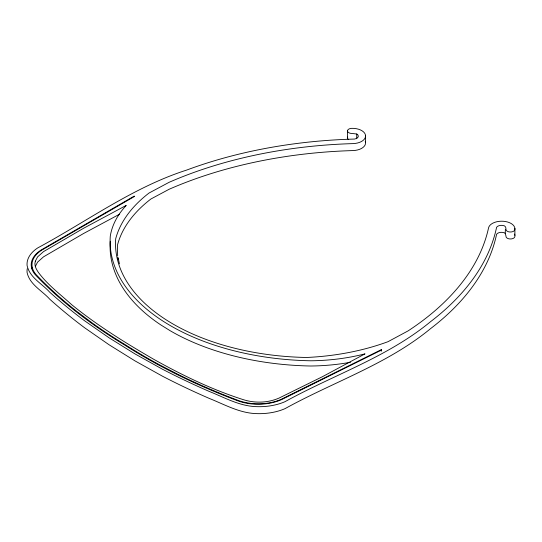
<?xml version="1.0" encoding="UTF-8"?>
<svg xmlns="http://www.w3.org/2000/svg" width="542" height="542" viewBox="0 0 542 542"><rect width="100%" height="100%" fill="white"/><g stroke="black" fill="none" stroke-linecap="round" stroke-linejoin="round"><path stroke-width="0.81" d="M347.51 137.98L347.51 131.015A4.444 2.568 0 0 1 351.765 128.339A13.238 7.642 0 0 1 365.559 135.615L365.559 142.587M514.9 235.384L514.9 228.412M514.568 234.063A13.238 7.642 0 0 1 514.832 236.712A4.444 2.568 0 0 1 509.893 238.961A4.444 2.568 0 0 1 505.998 236.109L505.239 233.439L505.374 229.53M35.338 266.407L37.574 262.132L43.529 256.84L83.57 233.5L119.633 214.165M356.711 138.752L356.758 134.003L352.144 133.468A4.444 2.568 0 0 1 347.51 131.015M381.216 349.712L281.237 399.291A37.425 21.605 0 0 1 259.333 403.804L255.397 403.743A37.425 21.605 0 0 1 237.044 399.976A577.65 333.499 0 0 1 177.83 374.271L159.423 364.752A577.65 333.499 0 0 1 124.795 344.4A577.65 333.499 0 0 1 92.208 322.957L77.133 311.65A577.65 333.499 0 0 1 37.127 275.648A37.425 21.605 0 0 1 31.971 264.808L32.161 262.531A37.425 21.605 0 0 1 41.578 250.262L134.626 196.373L134.192 196.102L41.138 249.991A38.096 21.992 0 0 0 31.409 262.545L31.375 262.728A38.123 22.012 0 0 0 36.497 275.986A577.65 333.499 0 0 0 76.51 311.989L76.774 312.192A577.725 333.547 0 0 0 124.172 344.732A577.725 333.547 0 0 0 176.861 374.434L177.207 374.603A577.65 333.506 0 0 0 236.42 400.308A38.096 21.992 0 0 0 258.94 404.244L259.259 404.237A38.096 21.992 0 0 0 281.671 399.562L381.649 349.983L381.216 349.712L381.216 351.263M505.239 233.439L504.602 232.904A5.224 3.015 0 0 0 496.594 234.246A338.018 195.154 0 0 1 430.605 328.601C387.51 364.17 333.438 381.88 285.051 408.634A42.669 24.634 0 0 1 253.595 413.458C237.782 412.144 223.765 404.19 209.3 398.431A695.413 401.493 0 0 1 162.525 376.223L135.039 360.918L109.064 344.759L84.667 327.802A695.413 401.493 0 0 1 49.776 299.225C42.127 290.641 29.776 284.699 27.1 272.606A42.669 24.634 0 0 1 27.242 268.757M119.443 263.866L118.176 257.992M110.297 241.251A207.017 119.518 0 0 0 160.832 324.929L170.134 330.708A207.017 119.518 0 0 0 310.918 366.013L315.559 365.918A139.755 80.69 0 0 0 350.532 362.259M356.758 134.003A5.224 3.015 0 0 1 354.603 139.057A338.012 195.154 0 0 0 186.726 170.053C132.905 187.281 87.079 221.387 37.764 247.89A42.669 24.634 0 0 0 27.1 265.641C29.776 277.734 42.127 283.676 49.776 292.253A695.413 401.493 0 0 0 84.667 320.837L109.064 337.795L135.039 353.946L162.525 369.251A695.413 401.493 0 0 0 209.3 391.459C223.765 397.225 237.782 405.179 253.595 406.486A42.669 24.634 0 0 0 285.051 401.663C333.438 374.908 387.51 357.205 430.605 321.636A338.018 195.154 0 0 0 496.594 227.274A5.224 3.015 0 0 1 504.602 225.933L505.652 227.125L505.998 229.144A4.444 2.568 0 0 0 509.893 231.99A4.444 2.568 0 0 0 514.832 229.74A13.238 7.642 0 0 0 503.274 221.258A13.238 7.642 0 0 0 488.545 227.897A331.792 191.556 0 0 1 408.065 330.905L388.058 341.663A176.197 101.727 0 0 1 306.576 357.476A197.274 113.895 0 0 1 115.697 238.771A176.197 101.727 0 0 1 149.043 193.027L169.111 182.308A331.792 191.556 0 0 1 352.998 143.61A13.238 7.642 0 0 0 365.559 135.615M348.675 139.606A4.444 2.568 0 0 1 347.713 137.099M365.254 141.272A13.238 7.642 0 0 1 352.998 150.574A331.792 191.556 0 0 0 169.111 189.273L150.92 198.989A176.197 101.727 0 0 0 117.573 244.733A197.274 113.895 0 0 0 117.702 255.993M118.176 259.733A197.274 113.895 0 0 1 117.865 257.491M31.572 268.744A38.096 21.992 0 0 1 32.032 267.213M35.338 261.176C33.956 265.113 36.124 269.049 38.272 272.233C47.547 284.828 60.284 294.313 71.768 304.746C97.275 325.512 125.371 342.849 153.786 359.326C182.268 375.254 211.908 389.603 243.033 399.569C254.74 403.329 267.728 403.011 279.049 398.072L322.327 376.751L365.017 353.865A139.755 80.683 0 0 1 310.918 360.782A207.017 119.518 0 0 1 110.297 236.027A139.755 80.683 0 0 1 126.252 205.391L83.57 228.27L43.529 251.61L37.574 256.901L35.338 261.176"/></g></svg>
